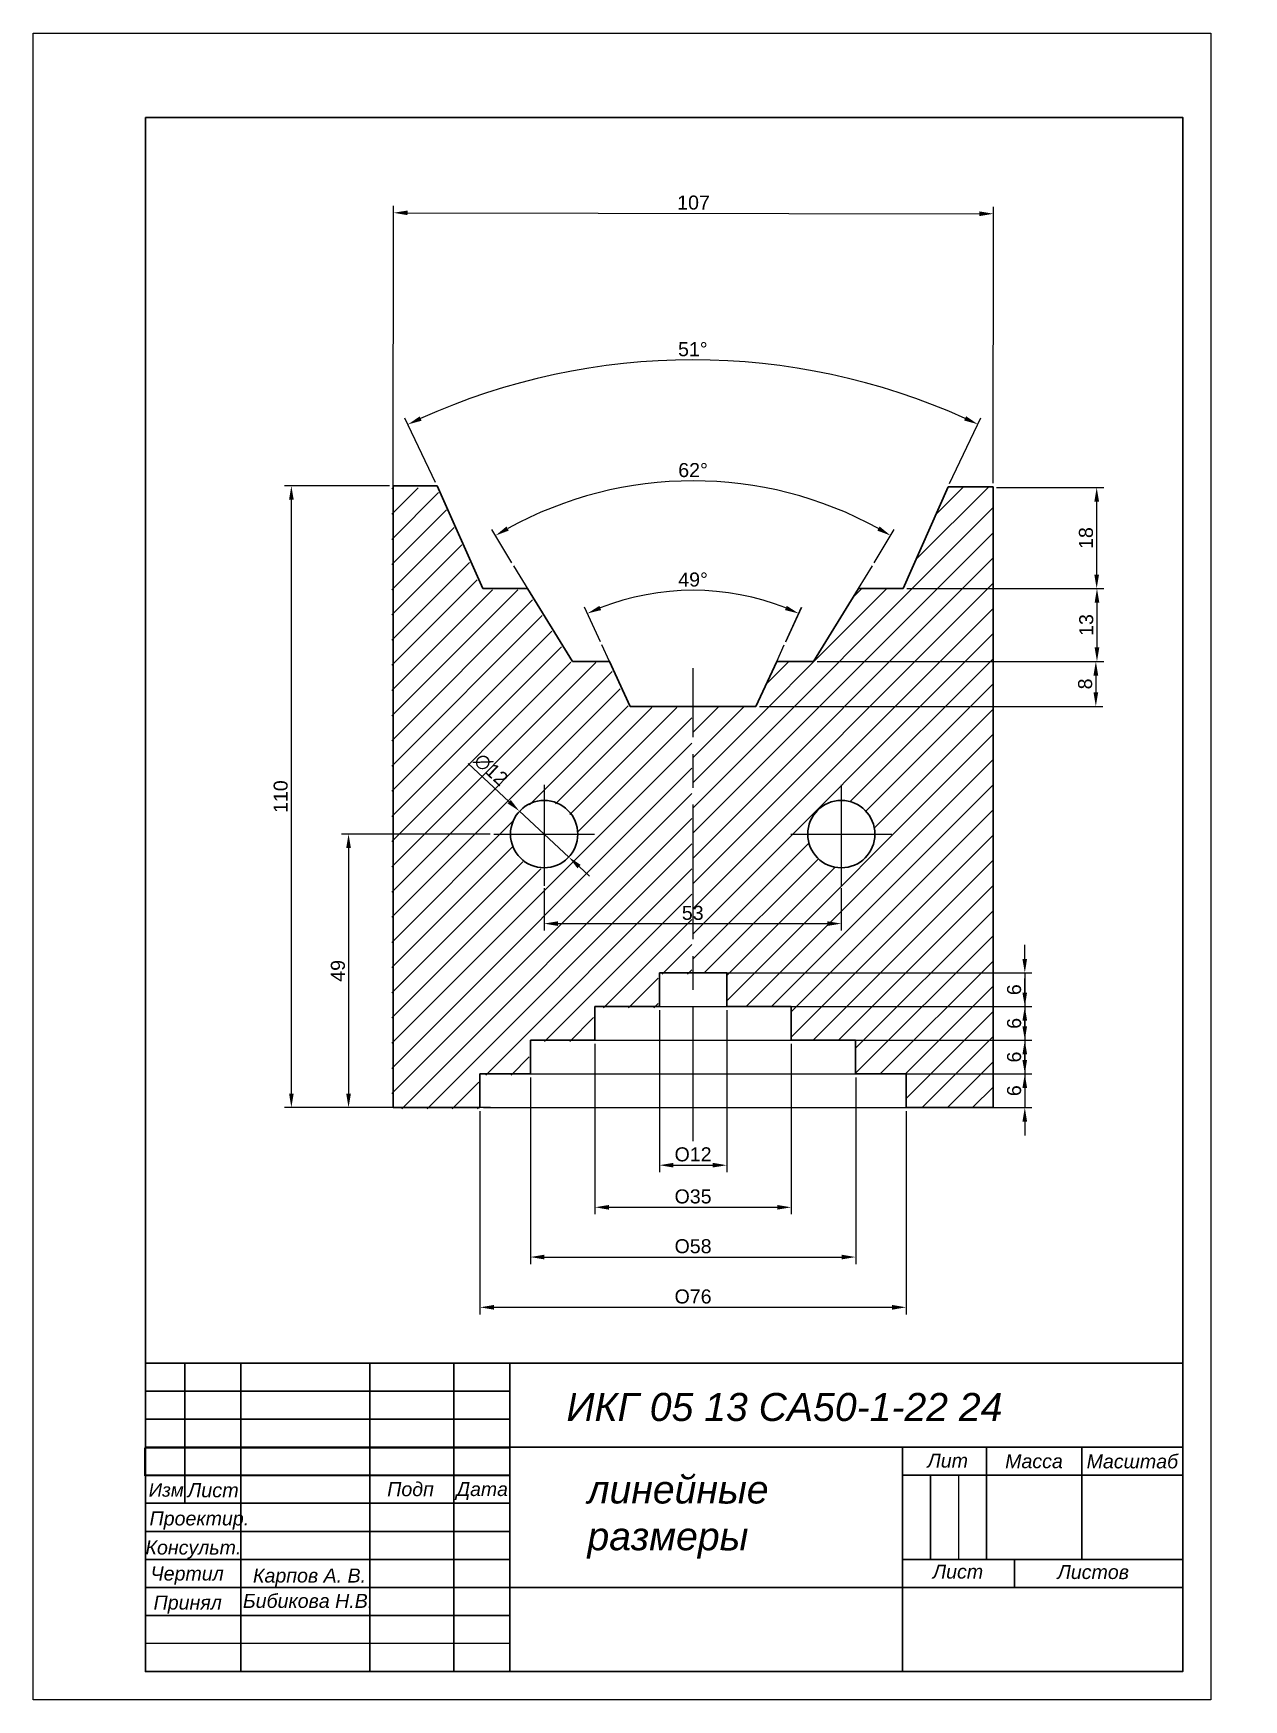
# Model space of a CAD drawing. Header units: millimetres. Extents: x 1479 to 1695, y 2565 to 2862.
import ezdxf

# ---------------------------------------------------------------- set-up
doc = ezdxf.new("R2010")
doc.units = ezdxf.units.MM
doc.linetypes.add('ACAD_ISO08W100', pattern=[36, 24, -3, 6, -3])
doc.styles.get("Standard").update_dxf_attribs({"font": 'arial.ttf'})
doc.dimstyles.new('ISO-25', dxfattribs={"dimtxt": 2.5, "dimasz": 2.5, "dimexe": 1.25, "dimexo": 0.625, "dimtad": 1, "dimtxsty": 'Standard', "dimcen": 2.5, "dimadec": 0, "dimazin": 0, "dimtfac": 1, "dimtmove": 0, "dimatfit": 3, "dimfxl": 1, "dimarcsym": 0})

# ---------------------------------------------------------------- blocks, each defined once
blk = doc.blocks.new('*D1')
at = {"color": 0, "lineweight": -2, "transparency": 16777216}
for p, q in [((1570.26, 2709.51), (1570.26, 2701.94)), ((1623.26, 2709.51), (1623.26, 2701.94)), ((1572.76, 2703.19), (1620.76, 2703.19))]:
    blk.add_line(p, q, dxfattribs=at)
at = {"color": 0, "transparency": 16777216}
for points in [[(1572.76, 2703.61), (1572.76, 2702.77), (1570.26, 2703.19)], [(1620.76, 2703.61), (1620.76, 2702.77), (1623.26, 2703.19)]]:
    blk.add_solid(points, dxfattribs=at)
at = {"layer": 'Defpoints', "color": 0, "transparency": 16777216}
for p in [(1570.26, 2710.14), (1623.26, 2710.14), (1623.26, 2703.19)]:
    blk.add_point(p, dxfattribs=at)
at = {"color": 0, "transparency": 16777216, "insert": (1596.76, 2705.09), "char_height": 2.5, "attachment_point": 5}
blk.add_mtext('53', dxfattribs=at)
blk = doc.blocks.new('*D2')
at = {"color": 0, "lineweight": -2, "transparency": 16777216}
for p, q in [((1634.94, 2762.91), (1670.1, 2762.91)), ((1668.85, 2760.41), (1668.85, 2752.41)), ((1634.94, 2749.91), (1670.1, 2749.91))]:
    blk.add_line(p, q, dxfattribs=at)
at = {"color": 0, "transparency": 16777216}
for points in [[(1668.44, 2760.41), (1669.27, 2760.41), (1668.85, 2762.91)], [(1668.44, 2752.41), (1669.27, 2752.41), (1668.85, 2749.91)]]:
    blk.add_solid(points, dxfattribs=at)
at = {"layer": 'Defpoints', "color": 0, "transparency": 16777216}
for p in [(1634.32, 2762.91), (1634.32, 2749.91), (1668.85, 2749.91)]:
    blk.add_point(p, dxfattribs=at)
at = {"color": 0, "transparency": 16777216, "insert": (1666.95, 2756.41), "char_height": 2.5, "attachment_point": 5, "rotation": 90}
blk.add_mtext('13', dxfattribs=at)
blk = doc.blocks.new('*D3')
at = {"color": 0, "lineweight": -2, "transparency": 16777216}
for p, q in [((1618.94, 2749.91), (1669.9, 2749.91)), ((1668.65, 2747.41), (1668.65, 2744.41)), ((1608.66, 2741.91), (1669.9, 2741.91))]:
    blk.add_line(p, q, dxfattribs=at)
at = {"color": 0, "transparency": 16777216}
for points in [[(1668.23, 2747.41), (1669.07, 2747.41), (1668.65, 2749.91)], [(1668.23, 2744.41), (1669.07, 2744.41), (1668.65, 2741.91)]]:
    blk.add_solid(points, dxfattribs=at)
at = {"layer": 'Defpoints', "color": 0, "transparency": 16777216}
for p in [(1618.32, 2749.91), (1608.03, 2741.91), (1668.65, 2741.91)]:
    blk.add_point(p, dxfattribs=at)
at = {"color": 0, "transparency": 16777216, "insert": (1666.75, 2745.91), "char_height": 2.5, "attachment_point": 5, "rotation": 90}
blk.add_mtext('8', dxfattribs=at)
blk = doc.blocks.new('*D4')
at = {"color": 0, "lineweight": -2, "transparency": 16777216}
for p, q in [((1655.98, 2696.91), (1655.98, 2699.41)), ((1591.44, 2694.41), (1657.23, 2694.41)), ((1655.98, 2694.41), (1655.98, 2688.41)), ((1591.44, 2688.41), (1657.23, 2688.41)), ((1655.98, 2685.91), (1655.98, 2683.41))]:
    blk.add_line(p, q, dxfattribs=at)
at = {"color": 0, "transparency": 16777216}
for points in [[(1655.56, 2696.91), (1656.39, 2696.91), (1655.98, 2694.41)], [(1655.56, 2685.91), (1656.39, 2685.91), (1655.98, 2688.41)]]:
    blk.add_solid(points, dxfattribs=at)
at = {"layer": 'Defpoints', "color": 0, "transparency": 16777216}
for p in [(1590.82, 2694.41), (1590.82, 2688.41), (1655.98, 2688.41)]:
    blk.add_point(p, dxfattribs=at)
at = {"color": 0, "transparency": 16777216, "insert": (1654.08, 2691.41), "char_height": 2.5, "attachment_point": 5, "rotation": 90}
blk.add_mtext('6', dxfattribs=at)
blk = doc.blocks.new('*D5')
at = {"color": 0, "lineweight": -2, "transparency": 16777216}
for p, q in [((1655.98, 2690.91), (1655.98, 2693.41)), ((1579.94, 2688.41), (1657.23, 2688.41)), ((1655.98, 2688.41), (1655.98, 2682.41)), ((1579.94, 2682.41), (1657.23, 2682.41)), ((1655.98, 2679.91), (1655.98, 2677.41))]:
    blk.add_line(p, q, dxfattribs=at)
at = {"color": 0, "transparency": 16777216}
for points in [[(1655.56, 2690.91), (1656.39, 2690.91), (1655.98, 2688.41)], [(1655.56, 2679.91), (1656.39, 2679.91), (1655.98, 2682.41)]]:
    blk.add_solid(points, dxfattribs=at)
at = {"layer": 'Defpoints', "color": 0, "transparency": 16777216}
for p in [(1579.32, 2688.41), (1579.32, 2682.41), (1655.98, 2682.41)]:
    blk.add_point(p, dxfattribs=at)
at = {"color": 0, "transparency": 16777216, "insert": (1654.08, 2685.41), "char_height": 2.5, "attachment_point": 5, "rotation": 90}
blk.add_mtext('6', dxfattribs=at)
blk = doc.blocks.new('*D6')
at = {"color": 0, "lineweight": -2, "transparency": 16777216}
for p, q in [((1655.98, 2684.91), (1655.98, 2687.41)), ((1568.44, 2682.41), (1657.23, 2682.41)), ((1655.98, 2682.41), (1655.98, 2676.41)), ((1568.44, 2676.41), (1657.23, 2676.41)), ((1655.98, 2673.91), (1655.98, 2671.41))]:
    blk.add_line(p, q, dxfattribs=at)
at = {"color": 0, "transparency": 16777216}
for points in [[(1655.56, 2684.91), (1656.39, 2684.91), (1655.98, 2682.41)], [(1655.56, 2673.91), (1656.39, 2673.91), (1655.98, 2676.41)]]:
    blk.add_solid(points, dxfattribs=at)
at = {"layer": 'Defpoints', "color": 0, "transparency": 16777216}
for p in [(1567.82, 2682.41), (1567.82, 2676.41), (1655.98, 2676.41)]:
    blk.add_point(p, dxfattribs=at)
at = {"color": 0, "transparency": 16777216, "insert": (1654.08, 2679.41), "char_height": 2.5, "attachment_point": 5, "rotation": 90}
blk.add_mtext('6', dxfattribs=at)
blk = doc.blocks.new('*D7')
at = {"color": 0, "lineweight": -2, "transparency": 16777216}
for p, q in [((1655.98, 2678.91), (1655.98, 2681.41)), ((1559.44, 2676.41), (1657.23, 2676.41)), ((1655.98, 2676.41), (1655.98, 2670.41)), ((1559.44, 2670.41), (1657.23, 2670.41)), ((1655.98, 2667.91), (1655.98, 2665.41))]:
    blk.add_line(p, q, dxfattribs=at)
at = {"color": 0, "transparency": 16777216}
for points in [[(1655.56, 2678.91), (1656.39, 2678.91), (1655.98, 2676.41)], [(1655.56, 2667.91), (1656.39, 2667.91), (1655.98, 2670.41)]]:
    blk.add_solid(points, dxfattribs=at)
at = {"layer": 'Defpoints', "color": 0, "transparency": 16777216}
for p in [(1558.82, 2676.41), (1558.82, 2670.41), (1655.98, 2670.41)]:
    blk.add_point(p, dxfattribs=at)
at = {"color": 0, "transparency": 16777216, "insert": (1654.08, 2673.41), "char_height": 2.5, "attachment_point": 5, "rotation": 90}
blk.add_mtext('6', dxfattribs=at)
blk = doc.blocks.new('*D8')
at = {"color": 0, "lineweight": -2, "transparency": 16777216}
for p, q in [((1550.91, 2781.8), (1545.43, 2793.29)), ((1642.58, 2781.63), (1648.15, 2793.32))]:
    blk.add_line(p, q, dxfattribs=at)
blk.add_arc((1596.82, 2685.48), 118.18, 65.7574, 114.2739, dxfattribs=at)
at = {"color": 0, "transparency": 16777216}
for points in [[(1548.41, 2792.83), (1548.06, 2793.59), (1545.97, 2792.16)], [(1645.52, 2793.62), (1645.17, 2792.86), (1647.61, 2792.19)]]:
    blk.add_solid(points, dxfattribs=at)
at = {"layer": 'Defpoints', "color": 0, "transparency": 16777216}
for p in [(1614.23, 2802.37), (1551.17, 2781.23), (1642.31, 2781.06), (1596.82, 2685.48)]:
    blk.add_point(p, dxfattribs=at)
at = {"color": 0, "transparency": 16777216, "insert": (1596.78, 2805.56), "char_height": 2.5, "attachment_point": 5, "rotation": 0.0156}
blk.add_mtext('51°', dxfattribs=at)
blk = doc.blocks.new('*D9')
at = {"color": 0, "lineweight": -2, "transparency": 16777216}
for p, q in [((1564.51, 2767.48), (1560.95, 2773.43)), ((1629.12, 2767.48), (1632.69, 2773.43))]:
    blk.add_line(p, q, dxfattribs=at)
blk.add_arc((1596.82, 2713.61), 68.5, 61.1437, 118.8563, dxfattribs=at)
at = {"color": 0, "transparency": 16777216}
for points in [[(1563.96, 2773.24), (1563.55, 2773.97), (1561.59, 2772.36)], [(1630.09, 2773.97), (1629.67, 2773.24), (1632.05, 2772.36)]]:
    blk.add_solid(points, dxfattribs=at)
at = {"layer": 'Defpoints', "color": 0, "transparency": 16777216}
for p in [(1609.08, 2781), (1564.84, 2766.94), (1628.8, 2766.94), (1596.82, 2713.61)]:
    blk.add_point(p, dxfattribs=at)
at = {"color": 0, "transparency": 16777216, "insert": (1596.82, 2784.01), "char_height": 2.5, "attachment_point": 5}
blk.add_mtext('62°', dxfattribs=at)
blk = doc.blocks.new('*D10')
at = {"color": 0, "lineweight": -2, "transparency": 16777216}
for p, q in [((1580.3, 2753.42), (1577.45, 2759.6)), ((1613.34, 2753.42), (1616.19, 2759.6))]:
    blk.add_line(p, q, dxfattribs=at)
blk.add_arc((1596.82, 2717.57), 45.03, 68.4429, 111.5571, dxfattribs=at)
at = {"color": 0, "transparency": 16777216}
for points in [[(1580.43, 2759.07), (1580.11, 2759.83), (1577.97, 2758.47)], [(1613.53, 2759.83), (1613.2, 2759.07), (1615.66, 2758.47)]]:
    blk.add_solid(points, dxfattribs=at)
at = {"layer": 'Defpoints', "color": 0, "transparency": 16777216}
for p in [(1603.28, 2762.13), (1580.56, 2752.85), (1613.08, 2752.85), (1596.82, 2717.57)]:
    blk.add_point(p, dxfattribs=at)
at = {"color": 0, "transparency": 16777216, "insert": (1596.82, 2764.5), "char_height": 2.5, "attachment_point": 5}
blk.add_mtext('49°', dxfattribs=at)
blk = doc.blocks.new('*D12')
at = {"color": 0, "lineweight": -2, "transparency": 16777216}
for p, q in [((1590.82, 2687.79), (1590.82, 2658.88)), ((1602.82, 2687.79), (1602.82, 2658.88)), ((1593.32, 2660.13), (1600.32, 2660.13))]:
    blk.add_line(p, q, dxfattribs=at)
at = {"color": 0, "transparency": 16777216}
for points in [[(1593.32, 2660.55), (1593.32, 2659.72), (1590.82, 2660.13)], [(1600.32, 2660.55), (1600.32, 2659.72), (1602.82, 2660.13)]]:
    blk.add_solid(points, dxfattribs=at)
at = {"layer": 'Defpoints', "color": 0, "transparency": 16777216}
for p in [(1590.82, 2688.41), (1602.82, 2688.41), (1602.82, 2660.13)]:
    blk.add_point(p, dxfattribs=at)
at = {"color": 0, "transparency": 16777216, "insert": (1596.82, 2662.05), "char_height": 2.5, "attachment_point": 5}
blk.add_mtext('O12', dxfattribs=at)
blk = doc.blocks.new('*D13')
at = {"color": 0, "lineweight": -2, "transparency": 16777216}
for p, q in [((1579.32, 2681.79), (1579.32, 2651.38)), ((1614.32, 2681.79), (1614.32, 2651.38)), ((1581.82, 2652.63), (1611.82, 2652.63))]:
    blk.add_line(p, q, dxfattribs=at)
at = {"color": 0, "transparency": 16777216}
for points in [[(1581.82, 2653.04), (1581.82, 2652.21), (1579.32, 2652.63)], [(1611.82, 2653.04), (1611.82, 2652.21), (1614.32, 2652.63)]]:
    blk.add_solid(points, dxfattribs=at)
at = {"layer": 'Defpoints', "color": 0, "transparency": 16777216}
for p in [(1579.32, 2682.41), (1614.32, 2682.41), (1614.32, 2652.63)]:
    blk.add_point(p, dxfattribs=at)
at = {"color": 0, "transparency": 16777216, "insert": (1596.82, 2654.55), "char_height": 2.5, "attachment_point": 5}
blk.add_mtext('O35', dxfattribs=at)
blk = doc.blocks.new('*D14')
at = {"color": 0, "lineweight": -2, "transparency": 16777216}
for p, q in [((1567.82, 2675.79), (1567.82, 2642.51)), ((1625.82, 2675.79), (1625.82, 2642.51)), ((1570.32, 2643.76), (1623.32, 2643.76))]:
    blk.add_line(p, q, dxfattribs=at)
at = {"color": 0, "transparency": 16777216}
for points in [[(1570.32, 2644.18), (1570.32, 2643.34), (1567.82, 2643.76)], [(1623.32, 2644.18), (1623.32, 2643.34), (1625.82, 2643.76)]]:
    blk.add_solid(points, dxfattribs=at)
at = {"layer": 'Defpoints', "color": 0, "transparency": 16777216}
for p in [(1567.82, 2676.41), (1625.82, 2676.41), (1625.82, 2643.76)]:
    blk.add_point(p, dxfattribs=at)
at = {"color": 0, "transparency": 16777216, "insert": (1596.82, 2645.68), "char_height": 2.5, "attachment_point": 5}
blk.add_mtext('O58', dxfattribs=at)
blk = doc.blocks.new('*D15')
at = {"color": 0, "lineweight": -2, "transparency": 16777216}
for p, q in [((1558.82, 2669.79), (1558.82, 2633.55)), ((1634.82, 2669.79), (1634.82, 2633.55)), ((1561.32, 2634.8), (1632.32, 2634.8))]:
    blk.add_line(p, q, dxfattribs=at)
at = {"color": 0, "transparency": 16777216}
for points in [[(1561.32, 2635.22), (1561.32, 2634.38), (1558.82, 2634.8)], [(1632.32, 2635.22), (1632.32, 2634.38), (1634.82, 2634.8)]]:
    blk.add_solid(points, dxfattribs=at)
at = {"layer": 'Defpoints', "color": 0, "transparency": 16777216}
for p in [(1558.82, 2670.41), (1634.82, 2670.41), (1634.82, 2634.8)]:
    blk.add_point(p, dxfattribs=at)
at = {"color": 0, "transparency": 16777216, "insert": (1596.82, 2636.72), "char_height": 2.5, "attachment_point": 5}
blk.add_mtext('O76', dxfattribs=at)
blk = doc.blocks.new('*D16')
at = {"color": 0, "lineweight": -2, "transparency": 16777216}
for p, q in [((1650.94, 2780.91), (1670.05, 2780.91)), ((1668.8, 2765.41), (1668.8, 2778.41)), ((1650.94, 2762.91), (1670.05, 2762.91))]:
    blk.add_line(p, q, dxfattribs=at)
at = {"color": 0, "transparency": 16777216}
for points in [[(1668.38, 2778.41), (1669.22, 2778.41), (1668.8, 2780.91)], [(1668.38, 2765.41), (1669.22, 2765.41), (1668.8, 2762.91)]]:
    blk.add_solid(points, dxfattribs=at)
at = {"layer": 'Defpoints', "color": 0, "transparency": 16777216}
for p in [(1650.32, 2780.91), (1668.8, 2780.91), (1650.32, 2762.91)]:
    blk.add_point(p, dxfattribs=at)
at = {"color": 0, "transparency": 16777216, "insert": (1666.9, 2771.91), "char_height": 2.5, "attachment_point": 5, "rotation": 90}
blk.add_mtext('18', dxfattribs=at)
blk = doc.blocks.new('*D17')
at = {"color": 0, "lineweight": -2, "transparency": 16777216}
for p, q in [((1543.32, 2781.86), (1543.4, 2831.13)), ((1650.32, 2781.69), (1650.4, 2830.96)), ((1545.89, 2829.87), (1647.89, 2829.71))]:
    blk.add_line(p, q, dxfattribs=at)
at = {"color": 0, "transparency": 16777216}
for points in [[(1545.9, 2830.29), (1545.89, 2829.46), (1543.39, 2829.88)], [(1647.9, 2830.13), (1647.89, 2829.29), (1650.39, 2829.71)]]:
    blk.add_solid(points, dxfattribs=at)
at = {"layer": 'Defpoints', "color": 0, "transparency": 16777216}
for p in [(1650.39, 2829.71), (1543.32, 2781.23), (1650.32, 2781.06)]:
    blk.add_point(p, dxfattribs=at)
at = {"color": 0, "transparency": 16777216, "insert": (1596.9, 2831.69), "char_height": 2.5, "attachment_point": 5, "rotation": 359.9085}
blk.add_mtext('107', dxfattribs=at)
blk = doc.blocks.new('*D19')
at = {"color": 0, "lineweight": -2, "transparency": 16777216}
for p, q in [((1560.63, 2719.14), (1534.13, 2719.14)), ((1535.38, 2716.64), (1535.38, 2672.91)), ((1560.69, 2670.41), (1534.13, 2670.41))]:
    blk.add_line(p, q, dxfattribs=at)
at = {"color": 0, "transparency": 16777216}
for points in [[(1534.96, 2716.64), (1535.8, 2716.64), (1535.38, 2719.14)], [(1534.96, 2672.91), (1535.8, 2672.91), (1535.38, 2670.41)]]:
    blk.add_solid(points, dxfattribs=at)
at = {"layer": 'Defpoints', "color": 0, "transparency": 16777216}
for p in [(1561.26, 2719.14), (1535.38, 2670.41), (1561.32, 2670.41)]:
    blk.add_point(p, dxfattribs=at)
at = {"color": 0, "transparency": 16777216, "insert": (1531.4, 2694.77), "char_height": 2.5, "attachment_point": 5, "rotation": 90}
blk.add_mtext('  \\P49', dxfattribs=at)
blk = doc.blocks.new('*D20')
at = {"color": 0, "lineweight": -2, "transparency": 16777216}
for p, q in [((1556.69, 2731.74), (1564.03, 2724.92)), ((1574.66, 2715.05), (1565.86, 2723.22)), ((1576.49, 2713.35), (1578.32, 2711.65))]:
    blk.add_line(p, q, dxfattribs=at)
at = {"color": 0, "transparency": 16777216}
for points in [[(1564.31, 2725.23), (1563.75, 2724.62), (1565.86, 2723.22)], [(1576.77, 2713.66), (1576.2, 2713.05), (1574.66, 2715.05)]]:
    blk.add_solid(points, dxfattribs=at)
at = {"layer": 'Defpoints', "color": 0, "transparency": 16777216}
for p in [(1565.86, 2723.22), (1574.66, 2715.05)]:
    blk.add_point(p, dxfattribs=at)
at = {"color": 0, "transparency": 16777216, "insert": (1560.78, 2730.63), "char_height": 2.5, "attachment_point": 5, "rotation": 317.1156}
blk.add_mtext('∅12', dxfattribs=at)
blk = doc.blocks.new('*D23')
at = {"color": 0, "lineweight": -2, "transparency": 16777216}
for p, q in [((1542.69, 2781.23), (1523.93, 2781.23)), ((1525.18, 2672.91), (1525.18, 2778.73)), ((1542.69, 2670.41), (1523.93, 2670.41))]:
    blk.add_line(p, q, dxfattribs=at)
at = {"color": 0, "transparency": 16777216}
for points in [[(1524.77, 2778.73), (1525.6, 2778.73), (1525.18, 2781.23)], [(1524.77, 2672.91), (1525.6, 2672.91), (1525.18, 2670.41)]]:
    blk.add_solid(points, dxfattribs=at)
at = {"layer": 'Defpoints', "color": 0, "transparency": 16777216}
for p in [(1525.18, 2781.23), (1543.32, 2781.23), (1543.32, 2670.41)]:
    blk.add_point(p, dxfattribs=at)
at = {"color": 0, "transparency": 16777216, "insert": (1521.2, 2725.82), "char_height": 2.5, "width": 10.28, "attachment_point": 5, "rotation": 90}
blk.add_mtext('  \\P110', dxfattribs=at)

msp = doc.modelspace()

# ---------------------------------------------------------------- hatches: boundary and pattern name
h = msp.add_hatch()
h.set_pattern_fill('ANSI31', color=256)
h.paths.add_polyline_path([(1650.317, 2781.062), (1642.314, 2781.062), (1634.317, 2762.912), (1626.317, 2762.912), (1618.317, 2749.912), (1611.729, 2749.931), (1608.034, 2741.912), (1596.817, 2741.912), (1596.817, 2694.412), (1602.817, 2694.412), (1602.817, 2688.412), (1614.317, 2688.412), (1614.317, 2682.412), (1625.817, 2682.412), (1625.817, 2676.412), (1634.817, 2676.412), (1634.817, 2670.412), (1650.317, 2670.412)])
h.paths.add_polyline_path([(1629.259, 2719.138, -1), (1617.259, 2719.138, -1)], flags=16)
h.paths.add_polyline_path([(1576.596, 2588.734), (1611.538, 2588.734), (1611.538, 2607.371), (1576.596, 2607.371)], flags=9)
h.paths.add_polyline_path([(1515.763, 2579.814), (1540.255, 2579.814), (1540.255, 2584.966), (1515.763, 2584.966)], flags=9)
h.paths.add_polyline_path([(1517.557, 2584.361), (1538.978, 2584.361), (1538.978, 2589.513), (1517.557, 2589.513)], flags=9)
h.paths.add_polyline_path([(1499.832, 2579.56), (1513.275, 2579.56), (1513.275, 2584.712), (1499.832, 2584.712)], flags=9)
h.paths.add_polyline_path([(1499.064, 2584.741), (1513.392, 2584.741), (1513.392, 2589.893), (1499.064, 2589.893)], flags=9)
h.paths.add_polyline_path([(1498.385, 2589.361), (1516.736, 2589.361), (1516.736, 2594.513), (1498.385, 2594.513)], flags=9)
h.paths.add_polyline_path([(1499.109, 2594.561), (1518.13, 2594.561), (1518.13, 2599.712), (1499.109, 2599.712)], flags=9)
h.paths.add_polyline_path([(1572.7, 2611.725), (1652.963, 2611.725), (1652.963, 2622.029), (1572.7, 2622.029)], flags=9)
h.paths.add_polyline_path([(1661.139, 2585.01), (1675.182, 2585.01), (1675.182, 2590.162), (1661.139, 2590.162)], flags=9)
h.paths.add_polyline_path([(1638.901, 2585.082), (1649.179, 2585.082), (1649.179, 2590.234), (1638.901, 2590.234)], flags=9)
h.paths.add_polyline_path([(1666.23, 2604.685), (1683.909, 2604.685), (1683.909, 2609.837), (1666.23, 2609.837)], flags=9)
h.paths.add_polyline_path([(1651.701, 2604.761), (1663.238, 2604.761), (1663.238, 2609.913), (1651.701, 2609.913)], flags=9)
h.paths.add_polyline_path([(1637.948, 2604.867), (1646.48, 2604.867), (1646.48, 2610.019), (1637.948, 2610.019)], flags=9)
h.paths.add_polyline_path([(1553.783, 2599.806), (1564.415, 2599.806), (1564.415, 2604.914), (1553.783, 2604.914)], flags=9)
h.paths.add_polyline_path([(1541.499, 2599.731), (1551.092, 2599.731), (1551.092, 2604.883), (1541.499, 2604.883)], flags=9)
h.paths.add_polyline_path([(1520.067, 2599.826), (1535.751, 2599.826), (1535.751, 2605.02), (1520.067, 2605.02)], flags=9)
h.paths.add_polyline_path([(1506.01, 2599.556), (1516.428, 2599.556), (1516.428, 2604.779), (1506.01, 2604.779)], flags=9)
h.paths.add_polyline_path([(1498.999, 2599.744), (1506.454, 2599.744), (1506.454, 2604.675), (1498.999, 2604.675)], flags=9)
h = msp.add_hatch()
h.set_pattern_fill('ANSI31', color=256)
h.set_pattern_definition([(45, (1434.0653, 2734.5014), (-2.245064, 2.245064), [])])
h.paths.add_polyline_path([(1543.086, 2780.854), (1551.089, 2780.854), (1559.086, 2762.704), (1567.086, 2762.704), (1575.086, 2749.704), (1581.674, 2749.723), (1585.369, 2741.704), (1596.586, 2741.704), (1596.586, 2694.204), (1590.586, 2694.204), (1590.586, 2688.204), (1579.086, 2688.204), (1579.086, 2682.204), (1567.586, 2682.204), (1567.586, 2676.204), (1558.586, 2676.204), (1558.586, 2670.204), (1543.086, 2670.204)])
h.paths.add_polyline_path([(1564.144, 2718.93, 1), (1576.144, 2718.93, 1)], flags=16)
h.paths.add_polyline_path([(1616.971, 2587.309), (1573.482, 2587.309), (1573.482, 2606.031), (1616.971, 2606.031)], flags=9)
h.paths.add_polyline_path([(1677.64, 2579.606), (1653.148, 2579.606), (1653.148, 2584.758), (1677.64, 2584.758)], flags=9)
h.paths.add_polyline_path([(1675.846, 2584.129), (1654.882, 2584.129), (1654.882, 2589.281), (1675.846, 2589.281)], flags=9)
h.paths.add_polyline_path([(1693.571, 2579.353), (1680.128, 2579.353), (1680.128, 2584.504), (1693.571, 2584.504)], flags=9)
h.paths.add_polyline_path([(1694.339, 2584.534), (1680.011, 2584.534), (1680.011, 2589.685), (1694.339, 2589.685)], flags=9)
h.paths.add_polyline_path([(1695.018, 2589.153), (1676.667, 2589.153), (1676.667, 2594.305), (1695.018, 2594.305)], flags=9)
h.paths.add_polyline_path([(1694.295, 2594.353), (1675.274, 2594.353), (1675.274, 2599.504), (1694.295, 2599.504)], flags=9)
h.paths.add_polyline_path([(1620.703, 2611.518), (1540.441, 2611.518), (1540.441, 2621.821), (1620.703, 2621.821)], flags=9)
h.paths.add_polyline_path([(1532.265, 2584.802), (1518.221, 2584.802), (1518.221, 2589.954), (1532.265, 2589.954)], flags=9)
h.paths.add_polyline_path([(1554.502, 2584.874), (1544.224, 2584.874), (1544.224, 2590.026), (1554.502, 2590.026)], flags=9)
h.paths.add_polyline_path([(1527.174, 2604.477), (1509.494, 2604.477), (1509.494, 2609.629), (1527.174, 2609.629)], flags=9)
h.paths.add_polyline_path([(1541.702, 2604.554), (1530.165, 2604.554), (1530.165, 2609.705), (1541.702, 2609.705)], flags=9)
h.paths.add_polyline_path([(1555.455, 2604.659), (1546.924, 2604.659), (1546.924, 2609.811), (1555.455, 2609.811)], flags=9)
h.paths.add_polyline_path([(1639.62, 2599.598), (1628.988, 2599.598), (1628.988, 2604.706), (1639.62, 2604.706)], flags=9)
h.paths.add_polyline_path([(1651.904, 2599.523), (1642.311, 2599.523), (1642.311, 2604.675), (1651.904, 2604.675)], flags=9)
h.paths.add_polyline_path([(1673.336, 2599.618), (1657.652, 2599.618), (1657.652, 2604.812), (1673.336, 2604.812)], flags=9)
h.paths.add_polyline_path([(1687.393, 2599.349), (1676.975, 2599.349), (1676.975, 2604.571), (1687.393, 2604.571)], flags=9)
h.paths.add_polyline_path([(1694.404, 2599.536), (1686.949, 2599.536), (1686.949, 2604.468), (1694.404, 2604.468)], flags=9)

# ---------------------------------------------------------------- linework, layer by layer
for p, q in [((1543.317, 2781.233), (1543.317, 2783.211)), ((1575.317, 2749.912), (1564.835, 2766.945)), ((1626.317, 2762.912), (1628.799, 2766.945)), ((1613.368, 2753.488), (1616.185, 2759.602)), ((1581.912, 2749.917), (1580.558, 2752.855)), ((1611.729, 2749.931), (1613.076, 2752.855)), ((1570.259, 2727.896), (1570.259, 2709.896)), ((1623.259, 2727.896), (1623.259, 2709.896)), ((1561.259, 2719.138), (1579.259, 2719.138)), ((1614.259, 2719.138), (1632.259, 2719.138)), ((1543.317, 2670.412), (1558.817, 2670.412))]:
    msp.add_line(p, q)
at = {"lineweight": 30}
for p, q in [((1543.317, 2670.412), (1543.317, 2781.233)), ((1543.317, 2781.233), (1551.174, 2781.233)), ((1559.317, 2762.912), (1551.174, 2781.233)), ((1634.317, 2762.912), (1642.314, 2781.062)), ((1650.317, 2781.062), (1642.314, 2781.062)), ((1650.317, 2670.412), (1650.317, 2781.062)), ((1559.317, 2762.912), (1567.317, 2762.912)), ((1575.317, 2749.912), (1567.317, 2762.912)), ((1626.317, 2762.912), (1618.317, 2749.912)), ((1634.317, 2762.912), (1626.317, 2762.912)), ((1575.317, 2749.912), (1581.912, 2749.917)), ((1585.6, 2741.912), (1581.912, 2749.917)), ((1611.729, 2749.931), (1608.034, 2741.912)), ((1618.317, 2749.912), (1611.729, 2749.931)), ((1608.034, 2741.912), (1585.6, 2741.912)), ((1602.817, 2694.412), (1590.817, 2694.412)), ((1590.817, 2694.412), (1590.817, 2688.412)), ((1602.817, 2694.412), (1602.817, 2688.412)), ((1579.317, 2688.412), (1590.817, 2688.412)), ((1579.317, 2688.412), (1579.317, 2682.412)), ((1614.317, 2688.412), (1602.817, 2688.412)), ((1614.317, 2688.412), (1614.317, 2682.412)), ((1567.817, 2682.412), (1579.317, 2682.412)), ((1567.817, 2682.412), (1567.817, 2676.412)), ((1625.817, 2682.412), (1614.317, 2682.412)), ((1625.817, 2682.412), (1625.817, 2676.412)), ((1558.817, 2670.412), (1558.817, 2676.412)), ((1558.817, 2676.412), (1567.817, 2676.412)), ((1634.817, 2676.412), (1625.817, 2676.412)), ((1634.817, 2670.412), (1634.817, 2676.412)), ((1543.317, 2670.412), (1558.817, 2670.412)), ((1650.317, 2670.412), (1634.817, 2670.412)), ((1634.158, 2584.87), (1634.158, 2569.87))]:
    msp.add_line(p, q, dxfattribs=at)
at = {"linetype": 'ACAD_ISO08W100'}
msp.add_line((1596.817, 2664.412), (1596.817, 2748.713), dxfattribs=at)
for points in [[(1479.158, 2861.87), (1689.158, 2861.87), (1689.158, 2564.87), (1479.158, 2564.87)], [(1499.158, 2569.87), (1516.158, 2569.87), (1516.158, 2624.87), (1499.158, 2624.87)], [(1499.158, 2624.87), (1564.158, 2624.87), (1564.158, 2619.87), (1499.158, 2619.87)], [(1634.158, 2624.87), (1634.158, 2624.87), (1634.158, 2624.87), (1634.158, 2624.87)], [(1499.158, 2619.87), (1564.158, 2619.87), (1564.158, 2614.87), (1499.158, 2614.87)], [(1499.158, 2614.87), (1564.158, 2614.87), (1564.158, 2609.87), (1499.158, 2609.87)], [(1499.053, 2609.765), (1564.053, 2609.765), (1564.053, 2604.765), (1499.053, 2604.765)], [(1634.158, 2609.87), (1649.158, 2609.87), (1649.158, 2589.87), (1634.158, 2589.87)], [(1634.158, 2604.87), (1639.158, 2604.87), (1639.158, 2589.87), (1634.158, 2589.87)], [(1639.158, 2604.87), (1644.158, 2604.87), (1644.158, 2589.87), (1639.158, 2589.87)], [(1499.158, 2599.87), (1564.158, 2599.87), (1564.158, 2594.87), (1499.158, 2594.87)], [(1499.158, 2594.87), (1564.158, 2594.87), (1564.158, 2589.87), (1499.158, 2589.87)], [(1499.158, 2589.87), (1564.158, 2589.87), (1564.158, 2584.87), (1499.158, 2584.87)], [(1499.158, 2584.87), (1564.158, 2584.87), (1564.158, 2579.87), (1499.158, 2579.87)], [(1499.158, 2579.87), (1564.158, 2579.87), (1564.158, 2574.87), (1499.158, 2574.87)]]:
    msp.add_lwpolyline(points, close=True)
at = {"lineweight": 30}
for points in [[(1499.158, 2846.87), (1684.158, 2846.87), (1684.158, 2569.87), (1499.158, 2569.87)], [(1499.158, 2624.87), (1684.158, 2624.87), (1684.158, 2569.87), (1499.158, 2569.87)], [(1499.158, 2624.87), (1506.158, 2624.87), (1506.158, 2599.87), (1499.158, 2599.87)], [(1516.158, 2624.87), (1539.158, 2624.87), (1539.158, 2569.87), (1516.158, 2569.87)], [(1554.158, 2624.87), (1554.158, 2569.87), (1539.158, 2569.87), (1539.158, 2624.87)], [(1554.158, 2624.87), (1564.158, 2624.87), (1564.158, 2569.87), (1554.158, 2569.87)], [(1564.158, 2609.87), (1634.158, 2609.87), (1634.158, 2584.87), (1564.158, 2584.87)], [(1634.158, 2584.87), (1684.158, 2584.87), (1684.158, 2609.87), (1634.158, 2609.87)], [(1634.158, 2609.87), (1684.158, 2609.87), (1684.158, 2604.87), (1634.158, 2604.87)], [(1649.158, 2609.87), (1666.158, 2609.87), (1666.158, 2589.87), (1649.158, 2589.87)], [(1666.158, 2609.87), (1684.158, 2609.87), (1684.158, 2589.87), (1666.158, 2589.87)], [(1499.158, 2604.87), (1564.158, 2604.87), (1564.158, 2599.87), (1499.158, 2599.87)], [(1634.158, 2589.87), (1654.158, 2589.87), (1654.158, 2584.87), (1634.158, 2584.87)]]:
    msp.add_lwpolyline(points, close=True, dxfattribs=at)
for centre in [(1570.259, 2719.138), (1623.259, 2719.138)]:
    msp.add_circle(centre, 6, dxfattribs=at)

# ---------------------------------------------------------------- texts
at = {"char_height": 5, "attachment_point": 1}
for s, width, heights, insert in [('{\\fArial|b0|i1|c204|p34;ИКГ 05 13 СА50-1-22 24}', 84.46062, [0], (1574.247, 2619.541)), ('{\\fArial|b0|i1|c204|p34;линейные размеры}', 45.59122, [17.972], (1577.982, 2604.835))]:
    msp.add_mtext_dynamic_manual_height_columns(s, width=width, gutter_width=12.5, heights=heights, dxfattribs=dict(at, insert=insert))
at = {"ltscale": 14, "attachment_point": 1}
for s, width, gutter_width, insert, char_height in [('{\\fArial|b0|i1|c204|p34;Лит}', 13.19539, 0.604, (1638.609, 2608.732), 2.5), ('{\\fArial|b0|i1|c204|p34;Масса}', 13.19539, 0.604, (1652.48, 2608.626), 2.5), ('{\\fArial|b0|i1|c204|p34;Масштаб}', 13.19539, 0.604, (1667.008, 2608.593), 2.5), ('{\\fArial|b0|i1|c204|p34;Изм}', 12.63202, 0.578, (1499.739, 2603.444), 2.39326), ('{\\fArial|b0|i1|c204|p34;Лист}', 13.376, 0.612, (1506.68, 2603.474), 2.53422), ('{\\fArial|b0|i1|c204|p34;Подп}', 13.19539, 0.604, (1542.273, 2603.639), 2.5), ('{\\fArial|b0|i1|c204|p34;Дата}', 13.08314, 0.599, (1554.621, 2603.638), 2.47873), ('{\\fArial|b0|i1|c204|p34;Лист}', 13.19539, 0.604, (1639.562, 2588.947), 2.5), ('{\\fArial|b0|i1|c204|p34;Листов}', 13.19539, 0.604, (1661.799, 2588.875), 2.5)]:
    msp.add_mtext_dynamic_manual_height_columns(s, width=width, gutter_width=gutter_width, heights=[0], dxfattribs=dict(at, insert=insert, char_height=char_height))
at = {"char_height": 2.5, "attachment_point": 1}
for s, insert, width in [('{\\fArial|b0|i1|c204|p34;Проектир.}', (1499.882, 2598.426), 16.81912), ('{\\fArial|b0|i1|c204|p34;Консульт.}', (1499.158, 2593.245), 16.81912), ('{\\fArial|b0|i1|c204|p34;Чертил}', (1500.063, 2588.606), 16.81912), ('{\\fArial|b0|i1|c204|p34;Карпов А. В.}', (1518.331, 2588.245), 28.04273), ('{\\fArial|b0|i1|c204|p34;Принял}', (1500.605, 2583.426), 16.39998), ('{\\fArial|b0|i1|c204|p34;Бибикова Н.В.}', (1516.537, 2583.722), 27.78837)]:
    msp.add_mtext(s, dxfattribs=dict(at, insert=insert, width=width))

# ---------------------------------------------------------------- dimensions: what is measured, and where the dimension line sits
dim = msp.add_aligned_dim(p1=(1543.317, 2781.233), p2=(1650.317, 2781.062), distance=48.644, dimstyle='ISO-25')
dim.commit()
dim.dimension.update_dxf_attribs({"geometry": '*D17', "text_midpoint": (1596.898, 2831.692)})
for base, center, p1, p2, picture, middle in [((1614.233, 2802.371), (1596.817, 2685.48), (1642.314, 2781.062), (1551.174, 2781.233), '*D8', (1596.784, 2805.563)), ((1609.084, 2781.004), (1596.817, 2713.607), (1628.799, 2766.945), (1564.835, 2766.945), '*D9', (1596.817, 2784.012)), ((1603.276, 2762.134), (1596.817, 2717.567), (1613.076, 2752.855), (1580.558, 2752.855), '*D10', (1596.817, 2764.501))]:
    dim = msp.add_angular_dim_3p(base=base, center=center, p1=p1, p2=p2, dimstyle='ISO-25')
    dim.commit()
    dim.dimension.update_dxf_attribs({"geometry": picture, "text_midpoint": middle})
for base, p1, p2, text, picture, middle in [((1525.185, 2781.233), (1543.317, 2670.412), (1543.317, 2781.233), '  \\P110', '*D23', (1521.2, 2725.822)), ((1535.381, 2670.412), (1561.259, 2719.138), (1561.317, 2670.412), '  \\P49', '*D19', (1531.396, 2694.775))]:
    dim = msp.add_linear_dim(base=base, p1=p1, p2=p2, angle=90, text=text, dimstyle='ISO-25')
    dim.commit()
    dim.dimension.update_dxf_attribs({"geometry": picture, "text_midpoint": middle})
for base, p1, p2, picture, middle in [((1668.798, 2780.912), (1650.317, 2762.912), (1650.317, 2780.912), '*D16', (1666.897, 2771.912)), ((1668.854, 2749.912), (1634.317, 2762.912), (1634.317, 2749.912), '*D2', (1666.952, 2756.412)), ((1668.65, 2741.912), (1618.317, 2749.912), (1608.034, 2741.912), '*D3', (1666.749, 2745.912)), ((1655.977, 2688.412), (1590.817, 2694.412), (1590.817, 2688.412), '*D4', (1654.075, 2691.412)), ((1655.977, 2682.412), (1579.317, 2688.412), (1579.317, 2682.412), '*D5', (1654.075, 2685.412)), ((1655.977, 2676.412), (1567.817, 2682.412), (1567.817, 2676.412), '*D6', (1654.075, 2679.412)), ((1655.977, 2670.412), (1558.817, 2676.412), (1558.817, 2670.412), '*D7', (1654.075, 2673.412))]:
    dim = msp.add_linear_dim(base=base, p1=p1, p2=p2, angle=90, dimstyle='ISO-25')
    dim.commit()
    dim.dimension.update_dxf_attribs({"geometry": picture, "text_midpoint": middle})
dim = msp.add_diameter_dim_2p(p1=(1574.656, 2715.055), p2=(1565.863, 2723.221), dimstyle='ISO-25')
dim.commit()
dim.dimension.update_dxf_attribs({"geometry": '*D20', "text_midpoint": (1559.442, 2729.184), "dimtype": 163})
dim = msp.add_linear_dim(base=(1623.259, 2703.19), p1=(1570.259, 2710.138), p2=(1623.259, 2710.138), dimstyle='ISO-25')
dim.commit()
dim.dimension.update_dxf_attribs({"geometry": '*D1', "text_midpoint": (1596.759, 2705.093)})
for base, p1, p2, text, picture, middle in [((1602.817, 2660.135), (1590.817, 2688.412), (1602.817, 2688.412), 'O12', '*D12', (1596.817, 2662.053)), ((1614.317, 2652.626), (1579.317, 2682.412), (1614.317, 2682.412), 'O<>', '*D13', (1596.817, 2654.546)), ((1625.817, 2643.76), (1567.817, 2676.412), (1625.817, 2676.412), 'O<>', '*D14', (1596.817, 2645.679)), ((1634.817, 2634.802), (1558.817, 2670.412), (1634.817, 2670.412), 'O<>', '*D15', (1596.817, 2636.72))]:
    dim = msp.add_linear_dim(base=base, p1=p1, p2=p2, text=text, dimstyle='ISO-25')
    dim.commit()
    dim.dimension.update_dxf_attribs({"geometry": picture, "text_midpoint": middle})

doc.saveas('drawing.dxf')
